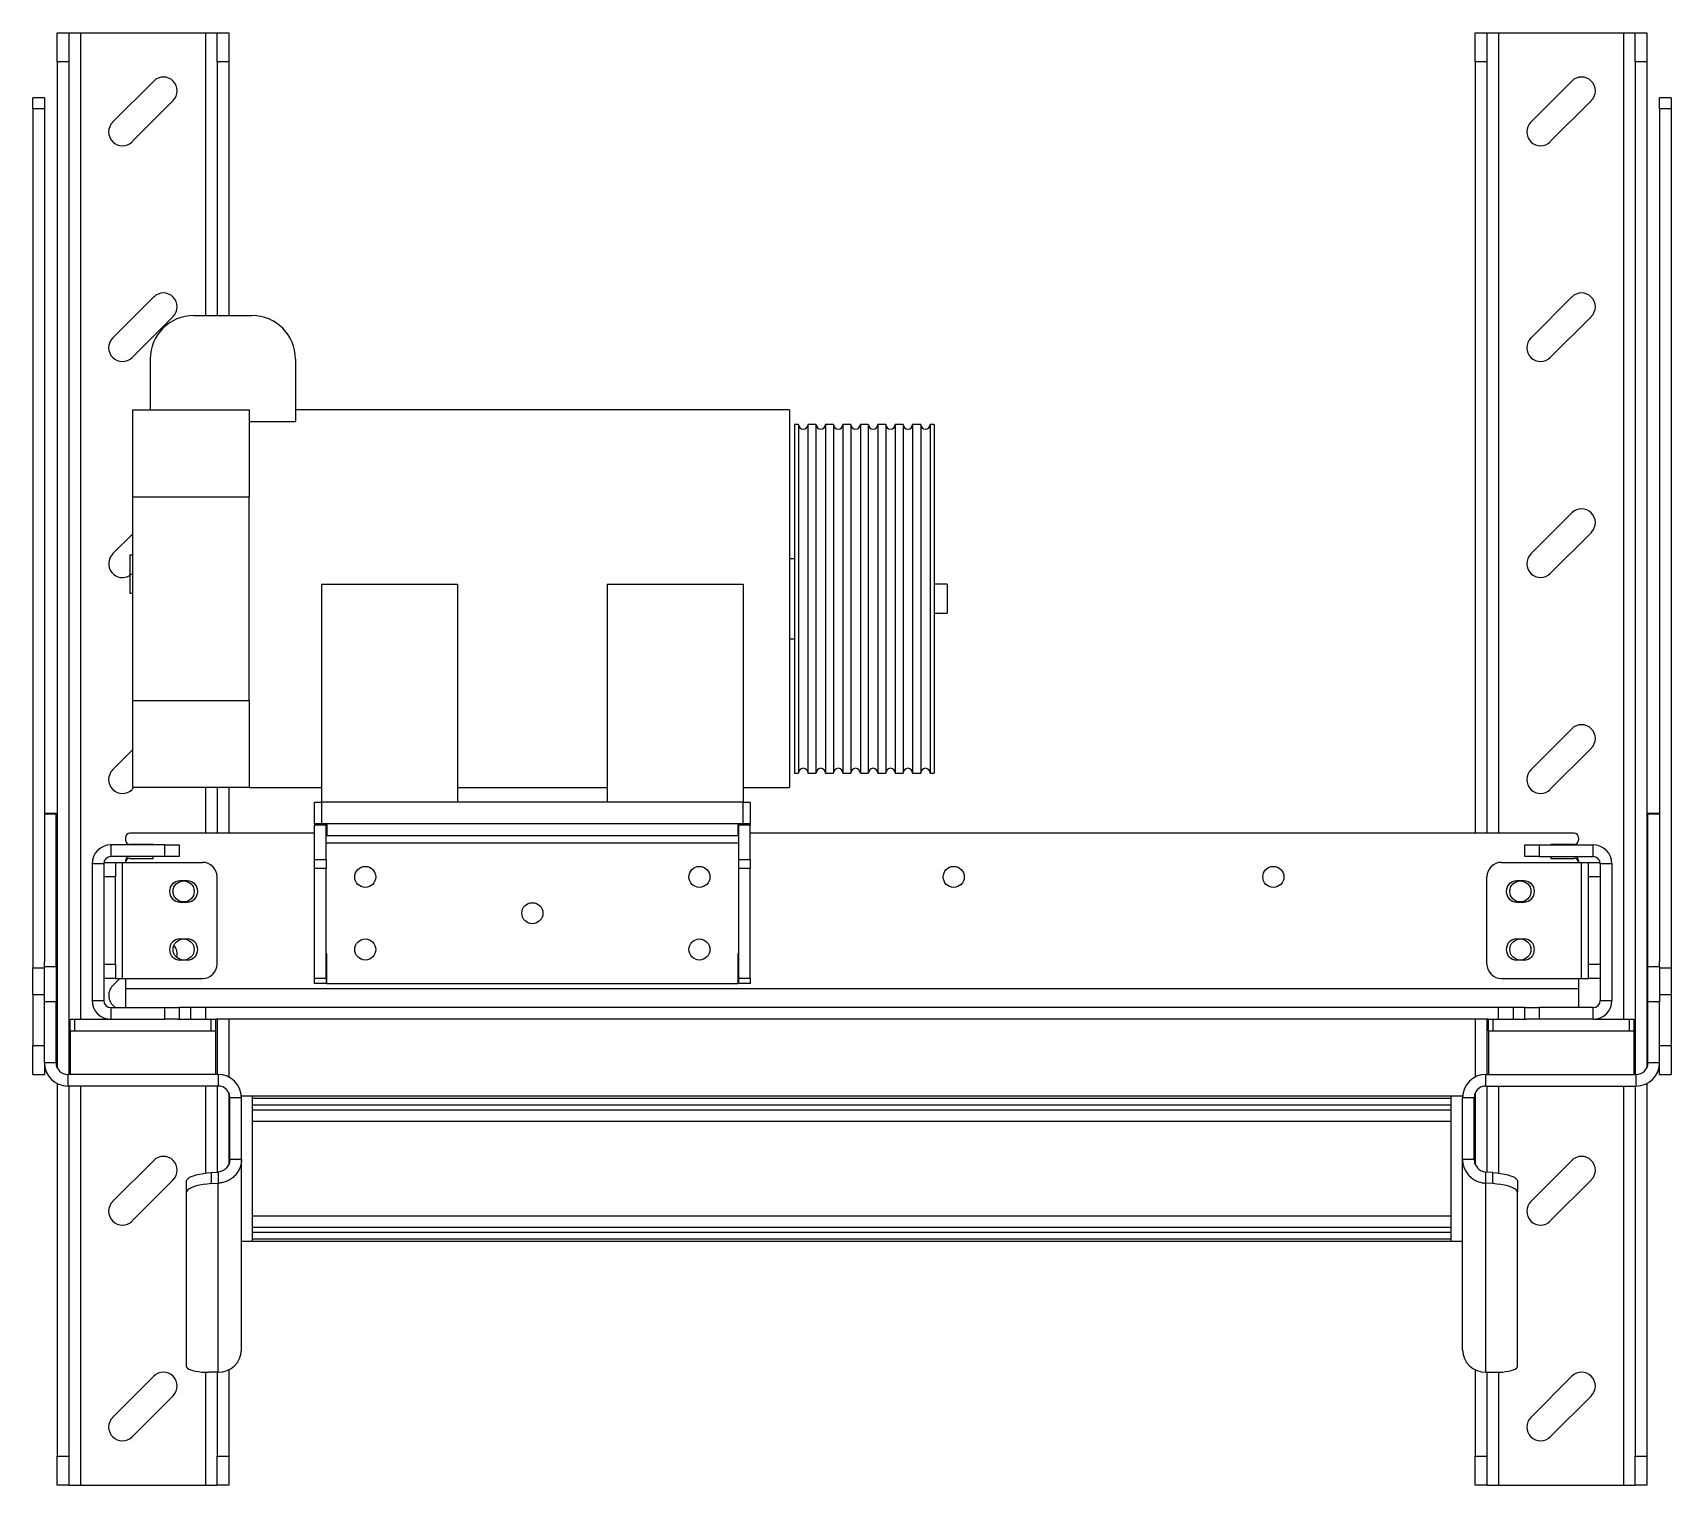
# Model space of a CAD drawing. Header units: millimetres. Extents: x -572 to 555, y -490 to 510.
import ezdxf

# ---------------------------------------------------------------- set-up
doc = ezdxf.new("R2010")
doc.units = ezdxf.units.MM

msp = doc.modelspace()

# ---------------------------------------------------------------- wipeouts: each hides what was drawn before it
msp.add_wipeout([(-437.5, 509.7), (-555.5, 509.7), (-555.5, 464.8), (-572.3, 464.8), (-572.3, -207.5), (-564.3, -207.5), (-559.6, -210.8), (-555.5, -213.8), (-555.5, -490.3), (-437.5, -490.3), (-437.5, -410.9), (-431, -405.1), (-428.7, -397.1), (-428.7, -322.4), (411.7, -322.5), (411.7, -397.1), (413.9, -404.9), (419.7, -410.5), (420.5, -410.9), (420.5, -490.3), (538.5, -490.3), (538.5, -213.8), (542.6, -210.8), (546.1, -205.7), (547.3, -207.5), (555.3, -207.5), (555.3, 464.8), (538.5, 464.8), (538.5, 509.7), (420.5, 509.7), (420.5, -41.5), (-78.5, -41.5), (-78.5, -20), (-83.5, -20), (-83.5, -10), (-51.5, -10), (-51.5, 0), (48, 0), (48, 110), (57, 110), (57, 130), (48, 130), (48, 240), (-51.5, 240), (-51.5, 250), (-391.5, 250), (-391.5, 285), (-400.3, 306.2), (-421.5, 315), (-437.5, 315)])

# ---------------------------------------------------------------- next in the draw order: linework, layer by layer
at = {"color": 7, "linetype": 'Continuous', "lineweight": 25}
for p, q in [((-555.5, 509.7), (-547.5, 509.7)), ((-555.5, 489.7), (-555.5, 509.7)), ((-547.5, 509.7), (-547.5, 489.7)), ((-547.5, 509.7), (-539.5, 509.7)), ((-539.5, 509.7), (-453.5, 509.7)), ((-453.5, 509.7), (-445.5, 509.7)), ((-445.5, 509.7), (-437.5, 509.7)), ((-445.5, 489.7), (-445.5, 509.7)), ((-437.5, 509.7), (-437.5, 489.7)), ((420.5, 509.7), (428.5, 509.7)), ((420.5, 489.7), (420.5, 509.7)), ((428.5, 509.7), (428.5, 489.7)), ((428.5, 509.7), (436.5, 509.7)), ((436.5, 509.7), (522.5, 509.7)), ((522.5, 509.7), (530.5, 509.7)), ((530.5, 509.7), (538.5, 509.7)), ((530.5, 489.7), (530.5, 509.7)), ((538.5, 509.7), (538.5, 489.7)), ((-547.5, 489.7), (-555.5, 489.7)), ((-555.5, 489.7), (-555.5, -203.1)), ((-547.5, 489.7), (-547.5, -207.5)), ((-437.5, 489.7), (-445.5, 489.7)), ((-445.5, 489.7), (-445.5, 315)), ((-437.5, 489.7), (-437.5, 315)), ((428.5, 489.7), (420.5, 489.7)), ((420.5, 489.7), (420.5, -41.5)), ((428.5, 489.7), (428.5, -41.5)), ((538.5, 489.7), (530.5, 489.7)), ((530.5, 489.7), (530.5, -207.5)), ((538.5, 489.7), (538.5, -203.1)), ((-489.1, 476.4), (-517.4, 448.1)), ((486.9, 476.4), (458.6, 448.1)), ((-564.3, 464.8), (-572.3, 464.8)), ((-572.3, 457.4), (-572.3, 464.8)), ((-564.3, 464.8), (-564.3, 457.4)), ((-503.9, 434.7), (-475.6, 463)), ((472.1, 434.7), (500.4, 463)), ((555.3, 464.8), (547.3, 464.8)), ((547.3, 457.4), (547.3, 464.8)), ((555.3, 464.8), (555.3, 457.4)), ((-564.3, 457.4), (-572.3, 457.4)), ((-572.3, 457.4), (-572.3, -134)), ((-564.3, 457.4), (-564.3, -129.7)), ((555.3, 457.4), (547.3, 457.4)), ((547.3, 457.4), (547.3, -129.7)), ((555.3, 457.4), (555.3, -134)), ((-489.1, 327.8), (-517.4, 299.5)), ((486.9, 327.8), (458.6, 299.5)), ((-503.9, 286), (-475.6, 314.3)), ((472.1, 286), (500.4, 314.3)), ((486.9, 179.1), (458.6, 150.9)), ((-503.5, 164.7), (-517.4, 150.9)), ((472.1, 137.4), (500.4, 165.7)), ((486.9, 30.5), (458.6, 2.2)), ((-503.5, 16.1), (-517.4, 2.2)), ((472.1, -11.2), (500.4, 17.1)), ((-445.5, -10), (-445.5, -41.5)), ((-437.5, -10), (-437.5, -41.5)), ((-378.5, -35), (-378.5, -20)), ((-373.5, -20), (-373.5, -35)), ((-83.5, -35), (-83.5, -20)), ((-78.5, -20), (-78.5, -35)), ((-564.3, -27.7), (-556.3, -27.7)), ((-556.3, -28.3), (-564.3, -28.3)), ((-556.3, -27.7), (-556.3, -28.3)), ((-556.3, -133.3), (-556.3, -28.3)), ((539.3, -27.7), (547.3, -27.7)), ((539.3, -28.3), (539.3, -27.7)), ((547.3, -28.3), (539.3, -28.3)), ((539.3, -133.3), (539.3, -28.3)), ((-508.5, -44.5), (-508.5, -46.2)), ((-378.5, -41.5), (-505.5, -41.5)), ((-373.5, -35), (-378.5, -35)), ((-378.5, -35), (-378.5, -36)), ((-370.5, -36), (-378.5, -36)), ((-378.5, -59.5), (-378.5, -36)), ((-83.5, -35), (-373.5, -35)), ((-370.5, -59.5), (-370.5, -36)), ((-370.5, -43), (-370, -43)), ((-370, -35), (-370, -43)), ((-370, -43), (-87, -43)), ((-87, -35), (-87, -43)), ((-87, -43), (-86.5, -43)), ((-78.5, -36), (-86.5, -36)), ((-86.5, -59.5), (-86.5, -36)), ((-78.5, -35), (-83.5, -35)), ((-78.5, -35), (-78.5, -36)), ((-78.5, -59.5), (-78.5, -36)), ((488.5, -41.5), (-78.5, -41.5)), ((491.5, -44.5), (491.5, -46.2)), ((-518.5, -49.5), (-518.5, -57.5)), ((-481.5, -49.5), (-518.5, -49.5)), ((-489.5, -49.3), (-505.5, -49.3)), ((-489.5, -49.5), (-489.5, -49.3)), ((-481.5, -57.5), (-481.5, -49.5)), ((-481.5, -49.5), (-471.5, -49.5)), ((-471.5, -49.5), (-471.5, -57.5)), ((454.5, -57.5), (454.5, -49.5)), ((454.5, -49.5), (464.5, -49.5)), ((464.5, -49.5), (464.5, -57.5)), ((464.5, -49.5), (501.5, -49.5)), ((488.5, -49.3), (472.5, -49.3)), ((472.5, -49.3), (472.5, -49.5)), ((501.5, -57.5), (501.5, -49.5)), ((-523.5, -62.5), (-531.5, -62.5)), ((-531.5, -62.5), (-531.5, -156.5)), ((-523.5, -62.5), (-523.5, -156.5)), ((-523.4, -61.5), (-515.5, -61.5)), ((-481.5, -57.5), (-518.5, -57.5)), ((-515.5, -61.5), (-515.5, -71.5)), ((-515.5, -61.5), (-510.5, -61.5)), ((-510.5, -141.5), (-510.5, -61.5)), ((-510.5, -61.5), (-455.5, -61.5)), ((-508.5, -60.3), (-508.5, -61.5)), ((-505.5, -58.8), (-489.5, -58.8)), ((-489.5, -58.8), (-489.5, -57.5)), ((-471.5, -57.5), (-481.5, -57.5)), ((-378.5, -59.5), (-370.5, -59.5)), ((-378.5, -65.7), (-378.5, -59.5)), ((-370.5, -65.7), (-378.5, -65.7)), ((-378.5, -141.2), (-378.5, -65.7)), ((-370.5, -59.5), (-370.5, -65.7)), ((-370.5, -141.2), (-370.5, -65.7)), ((-86.5, -59.5), (-78.5, -59.5)), ((-86.5, -65.7), (-86.5, -59.5)), ((-78.5, -65.7), (-86.5, -65.7)), ((-86.5, -141.2), (-86.5, -65.7)), ((-78.5, -59.5), (-78.5, -65.7)), ((-78.5, -141.2), (-78.5, -65.7)), ((438.5, -61.5), (493.5, -61.5)), ((464.5, -57.5), (454.5, -57.5)), ((464.5, -57.5), (501.5, -57.5)), ((472.5, -57.5), (472.5, -58.8)), ((472.5, -58.8), (488.5, -58.8)), ((491.5, -60.3), (491.5, -61.5)), ((493.5, -141.5), (493.5, -61.5)), ((493.5, -61.5), (498.5, -61.5)), ((498.5, -61.5), (506.4, -61.5)), ((498.5, -71.5), (498.5, -61.5)), ((514.5, -62.5), (506.5, -62.5)), ((506.5, -62.5), (506.5, -156.5)), ((514.5, -62.5), (514.5, -156.5)), ((-515.5, -71.5), (-523.5, -71.5)), ((-515.5, -131.5), (-515.5, -71.5)), ((-466, -74.3), (-471, -74.3)), ((-445.5, -131.5), (-445.5, -71.5)), ((428.5, -131.5), (428.5, -71.5)), ((454, -74.3), (449, -74.3)), ((506.5, -71.5), (498.5, -71.5)), ((498.5, -131.5), (498.5, -71.5)), ((-471, -88.8), (-466, -88.8)), ((449, -88.8), (454, -88.8)), ((-466, -114.3), (-471, -114.3)), ((454, -114.3), (449, -114.3)), ((-572.3, -134), (-564.3, -134)), ((-572.3, -152.8), (-572.3, -134)), ((-564.3, -133.3), (-564.3, -129.7)), ((-564.3, -157.6), (-564.3, -133.3)), ((-564.3, -133.3), (-556.3, -133.3)), ((-556.3, -133.3), (-556.3, -157.6)), ((-523.5, -131.5), (-515.5, -131.5)), ((-515.5, -131.5), (-515.5, -141.5)), ((-471, -128.7), (-466, -128.7)), ((-370, -124.5), (-370.5, -124.5)), ((-370, -145), (-370, -124.5)), ((-86.5, -124.5), (-87, -124.5)), ((-87, -124.5), (-87, -145)), ((449, -128.7), (454, -128.7)), ((498.5, -131.5), (506.5, -131.5)), ((498.5, -141.5), (498.5, -131.5)), ((539.3, -157.6), (539.3, -133.3)), ((539.3, -133.3), (547.3, -133.3)), ((547.3, -133.3), (547.3, -129.7)), ((547.3, -133.3), (547.3, -157.6)), ((547.3, -134), (555.3, -134)), ((555.3, -134), (555.3, -152.8)), ((-515.5, -141.5), (-523.5, -141.5)), ((-512.5, -141.5), (-517.4, -146.4)), ((-515.5, -141.5), (-510.5, -141.5)), ((-510.5, -141.5), (-455.5, -141.5)), ((-508.5, -141.5), (-508.5, -148.5)), ((-378.5, -141.2), (-370.5, -141.2)), ((-378.5, -145), (-378.5, -141.2)), ((-370.5, -145), (-378.5, -145)), ((-370.5, -141.2), (-370.5, -145)), ((-370, -145), (-87, -145)), ((-86.5, -141.2), (-78.5, -141.2)), ((-86.5, -145), (-86.5, -141.2)), ((-78.5, -145), (-86.5, -145)), ((-78.5, -141.2), (-78.5, -145)), ((438.5, -141.5), (493.5, -141.5)), ((491.5, -141.5), (491.5, -148.5)), ((493.5, -141.5), (498.5, -141.5)), ((506.5, -141.5), (498.5, -141.5)), ((-572.3, -152.8), (-572.3, -187.5)), ((-564.3, -152.8), (-572.3, -152.8)), ((-556.3, -157.6), (-564.3, -157.6)), ((-564.3, -199.5), (-564.3, -157.6)), ((-556.3, -199.5), (-556.3, -157.6)), ((-531.5, -156.5), (-523.5, -156.5)), ((491.5, -148.5), (-508.5, -148.5)), ((-508.5, -148.5), (-508.5, -161.5)), ((491.5, -148.5), (491.5, -161.5)), ((506.5, -156.5), (514.5, -156.5)), ((547.3, -157.6), (539.3, -157.6)), ((539.3, -199.5), (539.3, -157.6)), ((555.3, -152.8), (547.3, -152.8)), ((547.3, -199.5), (547.3, -157.6)), ((555.3, -152.8), (555.3, -187.5)), ((-518.5, -161.5), (-518.5, -169.5)), ((-518.5, -161.5), (-481.5, -161.5)), ((-481.5, -169.5), (-481.5, -161.5)), ((-481.5, -161.5), (-471.5, -161.5)), ((-471.5, -161.5), (-471.5, -169.5)), ((454.5, -161.5), (-471.5, -161.5)), ((-463.5, -169.5), (-463.5, -161.5)), ((-453.5, -161.5), (-453.5, -169.5)), ((436.5, -161.5), (-453.5, -161.5)), ((436.5, -169.5), (436.5, -161.5)), ((446.5, -161.5), (446.5, -169.5)), ((454.5, -169.5), (454.5, -161.5)), ((454.5, -161.5), (464.5, -161.5)), ((464.5, -161.5), (464.5, -169.5)), ((501.5, -161.5), (464.5, -161.5)), ((501.5, -169.5), (501.5, -161.5)), ((-546.5, -177.5), (-546.5, -169.5)), ((-546.5, -169.5), (-543.5, -169.5)), ((-546.5, -177.5), (-446.5, -177.5)), ((-546.5, -177.5), (-546.5, -207.5)), ((-543.5, -169.5), (-543.5, -177.5)), ((-543.5, -169.5), (-518.5, -169.5)), ((-543.5, -177.5), (-449.5, -177.5)), ((-518.5, -169.5), (-481.5, -169.5)), ((-472.8, -169.5), (-481.5, -169.5)), ((-472.8, -169.5), (-449.5, -169.5)), ((-449.5, -177.5), (-449.5, -169.5)), ((-449.5, -169.5), (-446.5, -169.5)), ((-446.5, -169.5), (-446.5, -177.5)), ((429.5, -169.5), (-446.5, -169.5)), ((-446.5, -177.5), (-446.5, -207.5)), ((-445.5, -169.5), (-445.5, -207.5)), ((-437.5, -169.5), (-437.5, -209.2)), ((420.5, -169.5), (420.5, -209.2)), ((428.5, -169.5), (428.5, -207.5)), ((429.5, -177.5), (429.5, -169.5)), ((429.5, -169.5), (432.5, -169.5)), ((429.5, -177.5), (529.5, -177.5)), ((429.5, -177.5), (429.5, -207.5)), ((432.5, -169.5), (432.5, -177.5)), ((432.5, -169.5), (455.8, -169.5)), ((432.5, -177.5), (526.5, -177.5)), ((464.5, -169.5), (455.8, -169.5)), ((501.5, -169.5), (464.5, -169.5)), ((501.5, -169.5), (526.5, -169.5)), ((526.5, -177.5), (526.5, -169.5)), ((526.5, -169.5), (529.5, -169.5)), ((529.5, -169.5), (529.5, -177.5)), ((529.5, -177.5), (529.5, -207.5)), ((-572.3, -187.5), (-564.3, -187.5)), ((-572.3, -207.5), (-572.3, -187.5)), ((547.3, -187.5), (555.3, -187.5)), ((555.3, -187.5), (555.3, -207.5)), ((-564.3, -199.5), (-564.3, -207.5)), ((-556.3, -199.5), (-564.3, -199.5)), ((547.3, -199.5), (539.3, -199.5)), ((547.3, -207.5), (547.3, -199.5)), ((-572.3, -207.5), (-564.3, -207.5)), ((-555.5, -213.8), (-555.5, -470.3)), ((-548.3, -207.5), (-548.3, -215.5)), ((-444.7, -207.5), (-548.3, -207.5)), ((-444.7, -207.5), (-444.7, -215.5)), ((427.7, -215.5), (427.7, -207.5)), ((427.7, -207.5), (531.3, -207.5)), ((531.3, -215.5), (531.3, -207.5)), ((538.5, -213.8), (538.5, -470.3)), ((547.3, -207.5), (555.3, -207.5)), ((-444.7, -215.5), (-548.3, -215.5)), ((-547.5, -215.5), (-547.5, -470.3)), ((-445.5, -215.5), (-445.5, -274.7)), ((-437.5, -219.9), (-437.5, -269.4)), ((-428.7, -223.5), (-436.7, -223.5)), ((-436.7, -265.8), (-436.7, -223.5)), ((-421.3, -222.5), (-428.7, -222.5)), ((-428.7, -265.8), (-428.7, -223.5)), ((-421.3, -222.5), (-421.3, -322.5)), ((403.7, -222.5), (-421.3, -222.5)), ((-421.3, -222.5), (-421.3, -224.1)), ((403.7, -224.1), (-421.3, -224.1)), ((411.7, -222.5), (403.7, -222.5)), ((403.7, -222.5), (403.7, -322.5)), ((403.7, -222.5), (403.7, -224.1)), ((411.7, -222.5), (411.7, -223.5)), ((419.7, -223.5), (411.7, -223.5)), ((411.7, -265.8), (411.7, -223.5)), ((419.7, -265.8), (419.7, -223.5)), ((420.5, -219.9), (420.5, -269.4)), ((427.7, -215.5), (531.3, -215.5)), ((428.5, -215.5), (428.5, -274.7)), ((530.5, -215.5), (530.5, -470.3)), ((403.7, -228.6), (-421.3, -228.6)), ((403.7, -232.1), (-421.3, -232.1)), ((403.7, -240), (-421.3, -240)), ((-489.1, -266.7), (-517.4, -295)), ((-436.7, -265.8), (-428.7, -265.8)), ((-428.7, -322.4), (-428.7, -265.8)), ((411.7, -397.1), (411.7, -265.8)), ((411.7, -265.8), (419.7, -265.8)), ((486.9, -266.7), (458.6, -295)), ((-503.9, -308.4), (-475.6, -280.1)), ((-466.5, -288.5), (-466.5, -280.8)), ((-449.5, -275), (-444.7, -274.7)), ((-449.5, -275), (-449.5, -282.7)), ((-444.7, -274.7), (-444.7, -282.4)), ((427.7, -282.4), (427.7, -274.7)), ((432.5, -275), (427.7, -274.7)), ((432.5, -282.7), (432.5, -275)), ((449.5, -280.8), (449.5, -288.5)), ((472.1, -308.4), (500.4, -280.1)), ((-466.5, -408.6), (-466.5, -288.5)), ((-449.5, -282.7), (-444.7, -282.4)), ((-444.7, -412.5), (-444.7, -282.4)), ((427.7, -412.5), (427.7, -282.4)), ((432.5, -282.7), (427.7, -282.4)), ((449.5, -408.6), (449.5, -288.5)), ((403.7, -305), (-421.3, -305)), ((403.7, -312.9), (-421.3, -312.9)), ((-421.3, -322.5), (-428.7, -322.5)), ((-428.7, -397.1), (-428.7, -322.5)), ((403.7, -316.4), (-421.3, -316.4)), ((403.7, -320.9), (-421.3, -320.9)), ((-421.3, -320.9), (-421.3, -322.5)), ((403.7, -322.5), (-421.3, -322.5)), ((403.7, -320.9), (403.7, -322.5)), ((411.7, -322.5), (403.7, -322.5)), ((-489.1, -415.3), (-517.4, -443.6)), ((-444.7, -412.5), (-451.5, -412.5)), ((-445.5, -412.5), (-445.5, -470.3)), ((-437.5, -410.9), (-437.5, -470.3)), ((420.5, -410.9), (420.5, -470.3)), ((427.7, -412.5), (434.5, -412.5)), ((428.5, -412.5), (428.5, -470.3)), ((486.9, -415.3), (458.6, -443.6)), ((-503.9, -457), (-475.6, -428.8)), ((472.1, -457), (500.4, -428.8)), ((-555.5, -470.3), (-547.5, -470.3)), ((-555.5, -490.3), (-555.5, -470.3)), ((-547.5, -470.3), (-547.5, -490.3)), ((-445.5, -470.3), (-437.5, -470.3)), ((-445.5, -490.3), (-445.5, -470.3)), ((-437.5, -470.3), (-437.5, -490.3)), ((420.5, -470.3), (428.5, -470.3)), ((420.5, -490.3), (420.5, -470.3)), ((428.5, -470.3), (428.5, -490.3)), ((530.5, -470.3), (538.5, -470.3)), ((530.5, -490.3), (530.5, -470.3)), ((538.5, -470.3), (538.5, -490.3)), ((-547.5, -490.3), (-555.5, -490.3)), ((-547.5, -490.3), (-539.5, -490.3)), ((-539.5, -490.3), (-453.5, -490.3)), ((-453.5, -490.3), (-445.5, -490.3)), ((-437.5, -490.3), (-445.5, -490.3)), ((428.5, -490.3), (420.5, -490.3)), ((428.5, -490.3), (436.5, -490.3)), ((436.5, -490.3), (522.5, -490.3)), ((522.5, -490.3), (530.5, -490.3)), ((538.5, -490.3), (530.5, -490.3))]:
    msp.add_line(p, q, dxfattribs=at)
at = {"color": 8, "linetype": 'Continuous', "lineweight": 25}
for p, q in [((-539.5, 509.7), (-539.5, -169.5)), ((-453.5, 509.7), (-453.5, 315)), ((436.5, 509.7), (436.5, -41.5)), ((522.5, 509.7), (522.5, -169.5)), ((-453.5, -10), (-453.5, -41.5)), ((-370.5, -48), (-86.5, -48)), ((-539.5, -215.5), (-539.5, -490.3)), ((-453.5, -215.5), (-453.5, -275.4)), ((436.5, -215.5), (436.5, -275.4)), ((522.5, -215.5), (522.5, -490.3)), ((-453.5, -412.5), (-453.5, -490.3)), ((436.5, -412.5), (436.5, -490.3))]:
    msp.add_line(p, q, dxfattribs=at)
at = {"color": 152, "linetype": 'Continuous', "lineweight": 25, "true_color": 0x2776bb}
for p, q in [((-461.5, 315), (-421.5, 315)), ((-491.5, 285), (-491.5, 250)), ((-391.5, 285), (-391.5, 242)), ((-503.5, 250), (-423.5, 250)), ((-503.5, 190), (-503.5, 250)), ((-423.5, 250), (-423.5, 190)), ((-51.5, 250), (-391.5, 250)), ((-51.5, 250), (-51.5, -10)), ((-423.5, 242), (-391.5, 242)), ((-423.5, 190), (-503.5, 190)), ((-503.5, 50), (-503.5, 190)), ((-423.5, 120), (-423.5, 190)), ((-505.5, 150.2), (-503.5, 150.2)), ((-48, 147.5), (-51.5, 147.5)), ((-505.5, 137), (-503.5, 137)), ((-373.5, 130), (-373.5, -20)), ((-373.5, 130), (-280, 130)), ((-280, 130), (-280, -20)), ((-177, 130), (-83.5, 130)), ((-177, 130), (-177, -20)), ((-83.5, 130), (-83.5, -20)), ((-505.5, 123.9), (-503.5, 123.9)), ((-423.5, 50), (-423.5, 120)), ((-51.5, 92.5), (-48, 92.5)), ((-503.5, 50), (-423.5, 50)), ((-503.5, -10), (-503.5, 50)), ((-423.5, 50), (-423.5, -10)), ((-503.9, -11.2), (-502.7, -10)), ((-423.5, -10), (-503.5, -10)), ((-423.5, -10), (-373.5, -10)), ((-280, -10), (-177, -10)), ((-83.5, -10), (-51.5, -10)), ((-378.5, -20), (-373.5, -20)), ((-83.5, -20), (-373.5, -20)), ((-83.5, -20), (-78.5, -20))]:
    msp.add_line(p, q, dxfattribs=at)
at = {"color": 2, "linetype": 'Continuous', "lineweight": 25, "true_color": 0xf1eb1f}
for p, q in [((-45.3, 240), (-48, 240)), ((-48, 240), (-48, 120)), ((-45.3, 240), (-45.3, 120)), ((-33.3, 240), (-38.8, 240)), ((-38.8, 240), (-38.8, 120)), ((-33.3, 240), (-33.3, 120)), ((-21.2, 240), (-26.8, 240)), ((-26.8, 240), (-26.8, 120)), ((-21.2, 240), (-21.2, 120)), ((-9.3, 240), (-14.8, 240)), ((-14.8, 240), (-14.8, 120)), ((-9.3, 240), (-9.3, 120)), ((2.7, 240), (-2.7, 240)), ((-2.7, 240), (-2.7, 120)), ((2.7, 240), (2.7, 120)), ((14.7, 240), (9.3, 240)), ((9.3, 240), (9.3, 120)), ((14.7, 240), (14.7, 120)), ((26.7, 240), (21.2, 240)), ((21.2, 240), (21.2, 120)), ((26.7, 240), (26.7, 120)), ((38.8, 240), (33.2, 240)), ((33.2, 240), (33.2, 120)), ((38.8, 240), (38.8, 120)), ((48, 240), (45.2, 240)), ((45.2, 240), (45.2, 120)), ((48, 240), (48, 120)), ((57, 130), (48, 130)), ((57, 130), (57, 110)), ((-48, 120), (-48, 0)), ((-45.3, 120), (-45.3, 0)), ((-38.8, 120), (-38.8, 0)), ((-33.3, 120), (-33.3, 0)), ((-26.8, 120), (-26.8, 0)), ((-21.2, 120), (-21.2, 0)), ((-14.8, 120), (-14.8, 0)), ((-9.3, 120), (-9.3, 0)), ((-2.7, 120), (-2.7, 0)), ((2.7, 120), (2.7, 0)), ((9.3, 120), (9.3, 0)), ((14.7, 120), (14.7, 0)), ((21.2, 120), (21.2, 0)), ((26.7, 120), (26.7, 0)), ((33.2, 120), (33.2, 0)), ((38.8, 120), (38.8, 0)), ((45.2, 120), (45.2, 0)), ((48, 120), (48, 0)), ((48, 110), (57, 110)), ((-48, 0), (-45.3, 0)), ((-38.8, 0), (-33.3, 0)), ((-26.8, 0), (-21.2, 0)), ((-14.8, 0), (-9.3, 0)), ((-2.7, 0), (2.7, 0)), ((9.3, 0), (14.7, 0)), ((21.2, 0), (26.7, 0)), ((33.2, 0), (38.8, 0)), ((45.2, 0), (48, 0))]:
    msp.add_line(p, q, dxfattribs=at)
at = {"color": 7, "linetype": 'Continuous', "lineweight": 25, "flags": 128}
for points in [[(-466.5, -280.8), (-466.3, -280), (-465.7, -279.3), (-464.8, -278.5), (-463.4, -277.8), (-461.8, -277.2), (-459.8, -276.6), (-457.5, -276.1), (-455, -275.6), (-452.4, -275.3), (-449.5, -275)], [(432.5, -275), (435.4, -275.3), (438, -275.6), (440.5, -276.1), (442.8, -276.6), (444.8, -277.2), (446.4, -277.8), (447.8, -278.5), (448.7, -279.3), (449.3, -280), (449.5, -280.8)], [(-449.5, -282.7), (-452.4, -283), (-455, -283.3), (-457.5, -283.8), (-459.8, -284.3), (-461.8, -284.9), (-463.4, -285.5), (-464.8, -286.2), (-465.7, -287), (-466.3, -287.8), (-466.5, -288.5)], [(449.5, -288.5), (449.3, -287.8), (448.7, -287), (447.8, -286.2), (446.4, -285.5), (444.8, -284.9), (442.8, -284.3), (440.5, -283.8), (438, -283.3), (435.4, -283), (432.5, -282.7)], [(-466.5, -408.6), (-466.3, -409.2), (-465.8, -409.8), (-464.9, -410.4), (-463.6, -410.9), (-462.1, -411.4), (-460.3, -411.8), (-458.3, -412.1), (-456.1, -412.4), (-453.8, -412.5), (-451.5, -412.5)], [(434.5, -412.5), (436.8, -412.5), (439.1, -412.4), (441.3, -412.1), (443.3, -411.8), (445.1, -411.4), (446.6, -410.9), (447.9, -410.4), (448.8, -409.8), (449.3, -409.2), (449.5, -408.6)]]:
    msp.add_lwpolyline(points, dxfattribs=at)
at = {"color": 7, "linetype": 'Continuous', "lineweight": 25}
for centre in [(-343.5, -71.5), (-113.5, -71.5), (61.5, -71.5), (281.5, -71.5), (-468.5, -81.5), (451.5, -81.5), (-228.5, -96.5), (-468.5, -121.5), (-343.5, -121.5), (-113.5, -121.5), (451.5, -121.5)]:
    msp.add_circle(centre, 7.25, dxfattribs=at)
for centre, radius, start, end in [((-482.4, 469.7), 9.5, 315, 135), ((493.6, 469.7), 9.5, 315, 135), ((-510.6, 441.4), 9.5, 135, 315), ((465.4, 441.4), 9.5, 135, 315), ((-482.4, 321), 9.5, 315, 135), ((493.6, 321), 9.5, 315, 135), ((-510.6, 292.8), 9.5, 135, 315), ((465.4, 292.8), 9.5, 135, 315), ((493.6, 172.4), 9.5, 315, 135), ((-510.6, 144.1), 9.5, 135, 303.3708), ((465.4, 144.1), 9.5, 135, 315), ((493.6, 23.8), 9.5, 315, 135), ((-510.6, -4.5), 9.5, 135, 315), ((465.4, -4.5), 9.5, 135, 315), ((-505.5, -44.5), 3, 90, 180), ((488.5, -44.5), 3, 0, 90), ((-518.5, -62.5), 13, 90, 180), ((-505.5, -46.2), 3, 180, 270), ((488.5, -46.2), 3, 270, 0), ((501.5, -62.5), 13, 0, 90), ((-518.5, -62.5), 5, 90, 180), ((-505.5, -60.3), 3, 113.5565, 180), ((-505.5, -61.7), 3, 90, 175.2198), ((-455.5, -71.5), 10, 0, 90), ((438.5, -71.5), 10, 90, 180), ((488.5, -61.7), 3, 4.7802, 90), ((488.5, -60.3), 3, 0, 66.4435), ((501.5, -62.5), 5, 0, 90), ((-471, -81.5), 7.25, 90, 270), ((-466, -81.5), 7.25, 270, 90), ((449, -81.5), 7.25, 90, 270), ((454, -81.5), 7.25, 270, 90), ((-471, -121.5), 7.25, 90, 270), ((-482.4, -124.8), 9.5, 346.1886, 40.6709), ((-466, -121.5), 7.25, 270, 90), ((449, -121.5), 7.25, 90, 270), ((454, -121.5), 7.25, 270, 90), ((-455.5, -131.5), 10, 270, 0), ((438.5, -131.5), 10, 180, 270), ((-510.6, -153.1), 9.5, 135, 242.2414), ((-518.5, -156.5), 13, 180, 270), ((-518.5, -156.5), 5, 180, 270), ((501.5, -156.5), 5, 270, 0), ((501.5, -156.5), 13, 270, 0), ((-548.3, -199.5), 16, 180, 270), ((-548.3, -199.5), 8, 180, 270), ((531.3, -199.5), 16, 270, 0), ((531.3, -199.5), 8, 270, 0), ((-444.7, -223.5), 16, 0, 90), ((427.7, -223.5), 16, 90, 180), ((-444.7, -223.5), 8, 0, 90), ((427.7, -223.5), 8, 90, 180), ((-482.4, -273.4), 9.5, 315, 135), ((493.6, -273.4), 9.5, 315, 135), ((-510.6, -301.7), 9.5, 135, 315), ((465.4, -301.7), 9.5, 135, 315), ((-444.4, -396.8), 15.7, 269.003, 358.967), ((427.4, -396.8), 15.7, 181.033, 270.9971), ((-482.4, -422), 9.5, 315, 135), ((493.6, -422), 9.5, 315, 135), ((-510.6, -450.3), 9.5, 135, 315), ((465.4, -450.3), 9.5, 135, 315)]:
    msp.add_arc(centre, radius, start, end, dxfattribs=at)
at = {"color": 152, "linetype": 'Continuous', "lineweight": 25, "true_color": 0x2776bb}
for centre, start, end in [((-461.5, 285), 90, 180), ((-421.5, 285), 0, 90)]:
    msp.add_arc(centre, 30, start, end, dxfattribs=at)
at = {"color": 2, "linetype": 'Continuous', "lineweight": 25, "true_color": 0xf1eb1f}
for centre, start, end in [((-42, 240), 180, 0), ((-30, 240), 180, 0), ((-18, 240), 180, 0), ((-6, 240), 180, 0), ((6, 240), 180, 0), ((18, 240), 180, 0), ((30, 240), 180, 0), ((42, 240), 180, 0), ((-42, 0), 0, 180), ((-30, 0), 0, 180), ((-18, 0), 0, 180), ((-6, 0), 0, 180), ((6, 0), 0, 180), ((18, 0), 0, 180), ((30, 0), 0, 180), ((42, 0), 0, 180)]:
    msp.add_arc(centre, 3.25, start, end, dxfattribs=at)
at = {"color": 152, "linetype": 'Continuous', "lineweight": 25, "true_color": 0x2776bb}
for points, knots in [([(-505.5, 150.2), (-505.5, 150.1), (-505.5, 150), (-505.5, 149.1), (-505.5, 147.7), (-505.5, 145.5), (-505.5, 142.9), (-505.5, 140), (-505.5, 138), (-505.5, 137)], [0, 0, 0, 0, 0.1249658, 0.2497474, 0.3745022, 0.4994916, 0.6661228, 0.8330191, 1, 1, 1, 1]), ([(-505.5, 137), (-505.5, 136), (-505.5, 134.1), (-505.5, 131.1), (-505.5, 128.5), (-505.5, 126.4), (-505.5, 124.9), (-505.5, 124), (-505.5, 123.9), (-505.5, 123.9)], [0, 0, 0, 0, 0.166978, 0.33389, 0.500541, 0.625558, 0.750295, 0.875008, 1, 1, 1, 1])]:
    msp.add_open_spline(points, degree=3, knots=knots, dxfattribs=at)
at = {"color": 7, "linetype": 'Continuous', "lineweight": 25}
for points, knots in [([(-428.7, -265.8), (-428.7, -266.8), (-428.8, -269), (-429.8, -272), (-431.3, -274.9), (-433.3, -277.4), (-435.7, -279.4), (-438.5, -281), (-441.5, -282.1), (-443.6, -282.3), (-444.7, -282.4)], [0, 0, 0, 0, 0.125, 0.25, 0.375, 0.500001, 0.625001, 0.749999, 0.875, 1, 1, 1, 1]), ([(-436.7, -265.8), (-436.8, -266.9), (-437, -269.1), (-438.9, -272), (-441.5, -274), (-443.6, -274.5), (-444.7, -274.7)], [0, 0, 0, 0, 0.249999, 0.5, 0.749999, 1, 1, 1, 1]), ([(411.7, -265.8), (411.7, -266.8), (411.8, -269), (412.8, -272), (414.3, -274.9), (416.3, -277.4), (418.7, -279.4), (421.5, -281), (424.5, -282.1), (426.6, -282.3), (427.7, -282.4)], [0, 0, 0, 0, 0.125, 0.25, 0.375, 0.5, 0.625, 0.75, 0.875, 1, 1, 1, 1]), ([(419.7, -265.8), (419.8, -266.9), (420, -269.1), (421.9, -272), (424.5, -274), (426.6, -274.5), (427.7, -274.7)], [0, 0, 0, 0, 0.25, 0.5, 0.75, 1, 1, 1, 1])]:
    msp.add_open_spline(points, degree=3, knots=knots, dxfattribs=at)

doc.saveas('drawing.dxf')
